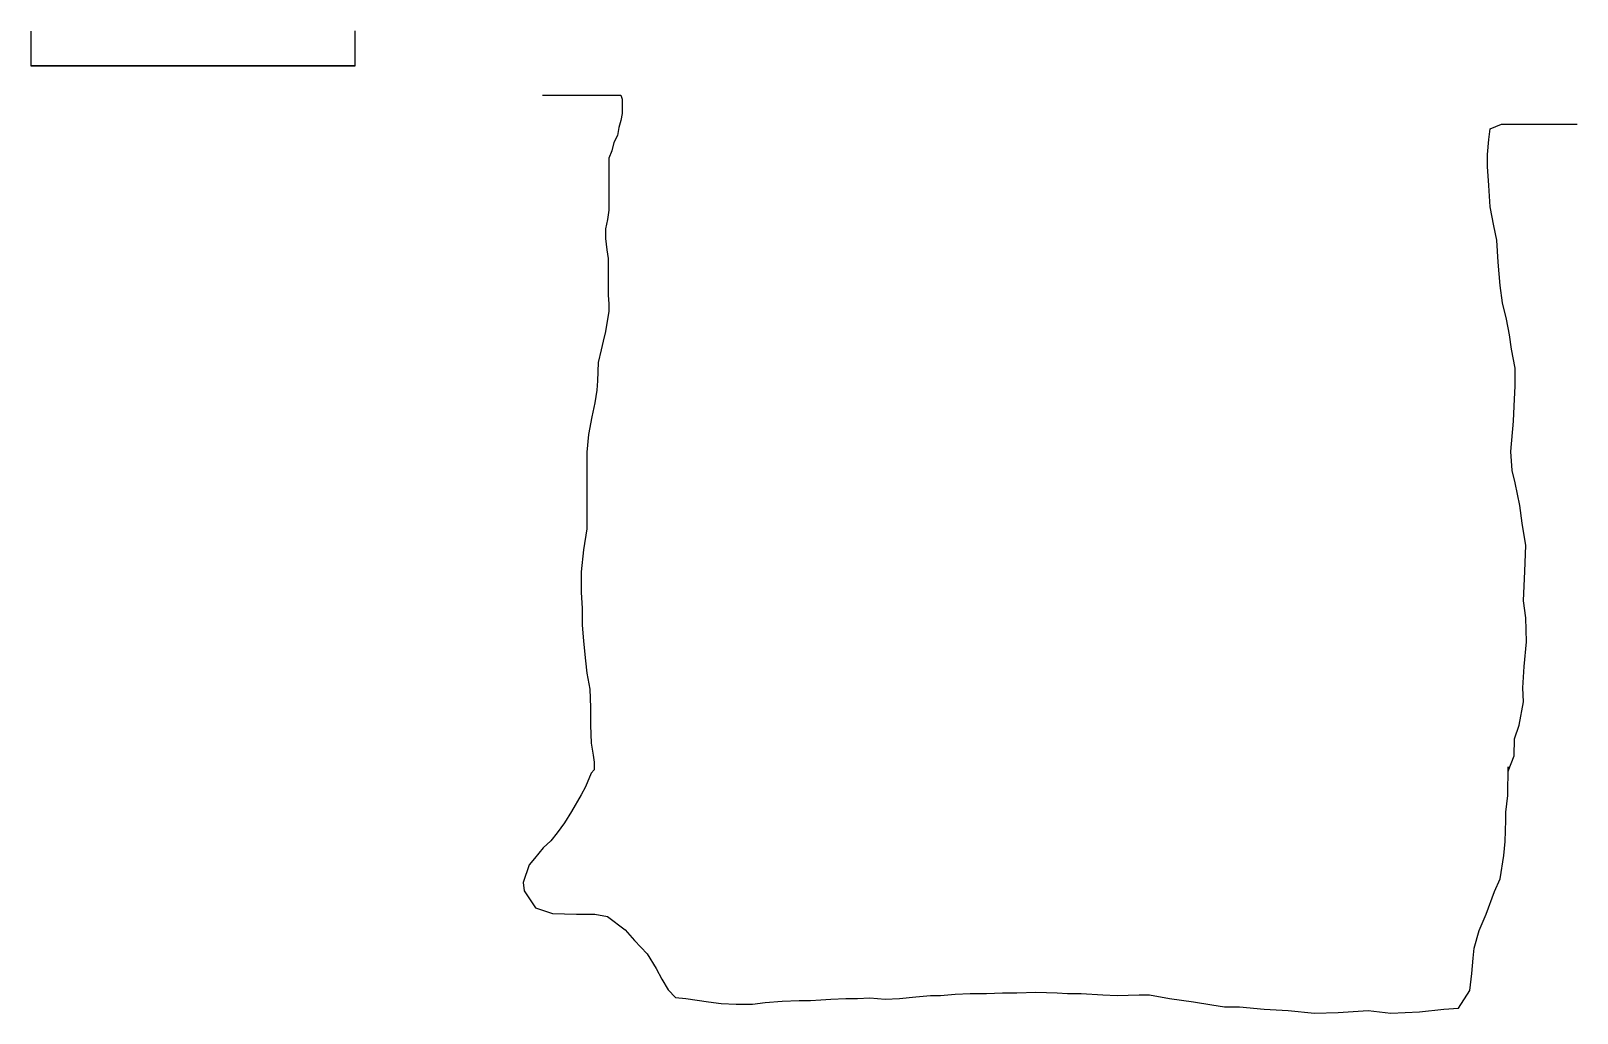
# Model space of a CAD drawing. Extents: x 2.1 to 14.4, y -1.6 to 15.2.
# Drawn here: x 2.14 to 12.8, y -1.64 to 5.13 of the extents above; entities that cross this region are included whole.
import ezdxf

# ---------------------------------------------------------------- set-up
doc = ezdxf.new("R2010")
doc.units = 0
doc.layers.add('LAYER1', color=7, linetype='CONTINUOUS')

msp = doc.modelspace()

# ---------------------------------------------------------------- linework, layer by layer
at = {"layer": 'LAYER1', "color": 7, "linetype": 'CONTINUOUS'}
for points in [[(2.1428, 5.132), (2.1428, 4.8933)], [(4.3787, 4.8933), (4.3787, 5.1343)], [(2.1428, 4.8933), (4.3787, 4.8933)], [(4.3787, 4.8933), (2.1428, 4.8933)], [(6.1821, 4.6902), (6.2082, 4.6902), (6.2169, 4.6641), (6.2169, 4.6076), (6.2169, 4.5642), (6.2082, 4.5163), (6.1951, 4.4685), (6.1865, 4.412), (6.1604, 4.3642), (6.1473, 4.3076), (6.1256, 4.2555), (6.1256, 4.1729), (6.1256, 4.0946), (6.1256, 4.025), (6.1256, 3.9598), (6.1256, 3.899), (6.1169, 3.8337), (6.1038, 3.7685), (6.1038, 3.7033), (6.1125, 3.6251), (6.1212, 3.5642), (6.1212, 3.4903), (6.1212, 3.4251), (6.1212, 3.3599), (6.1212, 3.312), (6.1256, 3.2512), (6.1256, 3.199), (6.1169, 3.1468), (6.1038, 3.0599), (6.0865, 2.9946), (6.0734, 2.9338), (6.0517, 2.8468), (6.0473, 2.7207), (6.043, 2.6555), (6.0299, 2.5686), (6.0082, 2.4729), (5.9865, 2.3512), (5.9734, 2.2295), (5.9734, 2.1208), (5.9734, 1.9947), (5.9734, 1.9164), (5.9734, 1.7947), (5.9734, 1.699), (5.9517, 1.5556), (5.9343, 1.4034), (5.9343, 1.2643), (5.943, 1.1512), (5.943, 1.0382), (5.9517, 0.9252), (5.9647, 0.7904), (5.9734, 0.7034), (5.9952, 0.5947), (5.9995, 0.4687), (5.9995, 0.3469), (6.0038, 0.2208), (6.0169, 0.1382), (6.0256, 0.0904), (6.0256, 0.0382), (6.0038, 0.0139), (5.9647, -0.0791), (5.9343, -0.1357), (5.8691, -0.2487), (5.8212, -0.327), (5.7691, -0.3965), (5.7256, -0.453), (5.6734, -0.5009), (5.6126, -0.5748), (5.5778, -0.6183), (5.5343, -0.74), (5.543, -0.7965), (5.6213, -0.9139), (5.7386, -0.953), (5.9039, -0.9574), (6.0299, -0.9574), (6.1169, -0.9748), (6.2386, -1.0661), (6.3038, -1.14), (6.3908, -1.2313), (6.4517, -1.3313), (6.4908, -1.4052), (6.5343, -1.4791), (6.5864, -1.5313), (6.656, -1.54), (6.8125, -1.5617), (6.8995, -1.5747), (7.0038, -1.5791), (7.1168, -1.5791), (7.2038, -1.566), (7.3212, -1.5574), (7.4386, -1.553), (7.5168, -1.553), (7.5864, -1.5487), (7.656, -1.5443), (7.7603, -1.54), (7.8386, -1.54), (7.9255, -1.5356), (8.0299, -1.5443), (8.1299, -1.54), (8.2429, -1.5269), (8.3429, -1.5182), (8.4124, -1.5182), (8.5124, -1.5095), (8.6168, -1.5052), (8.7298, -1.5052), (8.8385, -1.5008), (8.9385, -1.5008), (9.0689, -1.4965), (9.2168, -1.5008), (9.2863, -1.5052), (9.382, -1.5052), (9.5298, -1.5139), (9.6298, -1.5182), (9.782, -1.5139), (9.8515, -1.5139), (9.9907, -1.54), (10.1559, -1.5617), (10.2819, -1.5834), (10.3689, -1.5965), (10.4732, -1.5965), (10.6428, -1.6139), (10.808, -1.6226), (10.9906, -1.64), (11.1515, -1.6356), (11.3602, -1.6226), (11.5167, -1.64), (11.7123, -1.6313), (11.8819, -1.6139), (11.9819, -1.6052), (12.0601, -1.4834), (12.0732, -1.366), (12.0819, -1.2617), (12.0906, -1.1921), (12.1253, -1.0704), (12.1732, -0.9574), (12.2297, -0.8009), (12.2688, -0.7139), (12.2949, -0.553), (12.3036, -0.4574), (12.308, -0.3096), (12.308, -0.2531), (12.321, -0.14), (12.3253, 0.0574), (12.3253, 0.0296), (12.3645, 0.1339), (12.3688, 0.2513), (12.3993, 0.3469), (12.4297, 0.5078), (12.4253, 0.6034), (12.434, 0.7513), (12.4514, 0.9208), (12.4471, 1.086), (12.4297, 1.2034), (12.4384, 1.4078), (12.4471, 1.586), (12.421, 1.7382), (12.4036, 1.8599), (12.3732, 2.0164), (12.3514, 2.1034), (12.3427, 2.2338), (12.3601, 2.4425), (12.3645, 2.5468), (12.3732, 2.686), (12.3732, 2.8077), (12.3471, 2.9381), (12.334, 3.0381), (12.3123, 3.1468), (12.2862, 3.2599), (12.2688, 3.3772), (12.2558, 3.5381), (12.2471, 3.6903), (12.2253, 3.7903), (12.1993, 3.9207), (12.1906, 4.0685), (12.1819, 4.1989), (12.1819, 4.2816), (12.1906, 4.3859), (12.1993, 4.4598), (12.2775, 4.4902)], [(5.6691, 4.6902), (6.1821, 4.6902)], [(12.2775, 4.4902), (12.7992, 4.4902)]]:
    msp.add_lwpolyline(points, dxfattribs=at)

doc.saveas('drawing.dxf')
